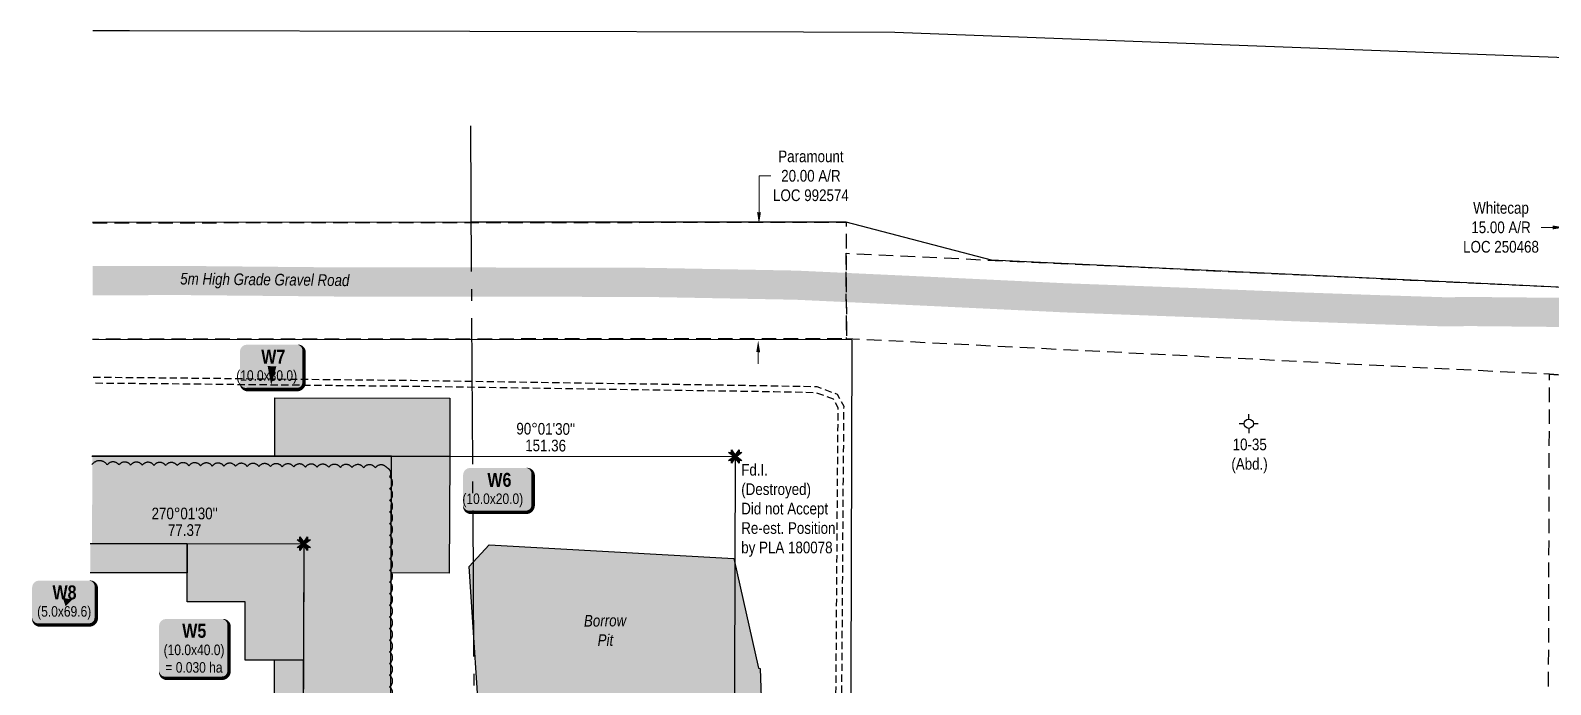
# Model space of a CAD drawing. Extents: x 521099 to 549685, y 6023217 to 6034691.
# Drawn here: x 534737 to 536041, y 6031929 to 6032490 of the extents above; entities that cross this region are included whole.
import ezdxf
from ezdxf.enums import TextEntityAlignment as Align

# ---------------------------------------------------------------- set-up
doc = ezdxf.new("R2010")
doc.units = 0
doc.header["$LTSCALE"] = 5
doc.header["$PDSIZE"] = 0.5
for name, pattern in [('0', [1, 1, 0]), ('foc-ACCESSROAD', [3.75, 2.5, -1.25]), ('foc-QUARTERLINE', [33, 25, -3, 2, -3]), ('foc-TOPO', [1, 0.2, -0.8]), ('UG_PIPE', [1.875, 1.25, -0.625])]:
    doc.linetypes.add(name, pattern=pattern)
doc.layers.get('Defpoints').update_dxf_attribs({"color": 9})
for name, color, linetype in [('AS-PIPE-UG', 44, 'UG_PIPE'), ('AS-ROADS', 254, 'Continuous'), ('C-RW', 13, 'Continuous'), ('C-WS', 13, 'foc-ACCESSROAD'), ('F-AR', 190, 'foc-ACCESSROAD'), ('F-RW', 190, 'Continuous'), ('F-WS-S', 190, 'Continuous'), ('L-BD', 7, 'Continuous'), ('L-MON', 1, 'Continuous'), ('L-MON-T', 1, 'Continuous'), ('L-QSEC', 8, 'foc-QUARTERLINE'), ('P-PROPOSED', 10, 'Continuous'), ('P-PROPOSED-H', 21, 'Continuous'), ('P-TEMP-BLOCKS', 250, 'Continuous'), ('P-TEMP-H', 41, 'Continuous'), ('P-TEMP_WORKSPACE', 46, 'Continuous'), ('P-WORKAREA', 113, 'Continuous'), ('P-WORKAREA-H', 111, 'Continuous'), ('T-BUSH', 110, '0'), ('T-GENERAL', 48, 'foc-TOPO'), ('T-WATER', 160, 'Continuous'), ('T-WATER-H', 133, 'Continuous'), ('T-WATER-T', 170, 'Continuous')]:
    doc.layers.add(name, color=color, linetype=linetype)
for name, color, linetype, lineweight in [('C-RW-T', 13, 'Continuous', 9), ('F-AR-T', 190, 'Continuous', 9), ('F-WS-T', 190, 'Continuous', 9)]:
    doc.layers.add(name, color=color, linetype=linetype, lineweight=lineweight)
doc.styles.add('80', font='ARIALN.TTF', dxfattribs={"height": 10})
doc.styles.add('80CG', font='ARIALN.TTF', dxfattribs={"height": 10})
doc.styles.add('80L', font='ARIALN.TTF', dxfattribs={"height": 10})
doc.styles.add('BOLD', font='ARIALNB.TTF')
doc.dimstyles.new('Compass 5 000', dxfattribs={"dimscale": 5, "dimtxt": 9, "dimasz": 2, "dimexe": 0.2, "dimexo": 0.0625, "dimgap": 0.5, "dimtad": 0, "dimtih": 1, "dimtoh": 1, "dimzin": 0, "dimdsep": 46, "dimtxsty": '80CG', "dimcen": 0.1, "dimse1": 1, "dimse2": 1, "dimclrd": 256, "dimclrt": 256, "dimaunit": 1, "dimadec": 4, "dimazin": 0, "dimtfac": 0.06, "dimtofl": 0, "dimtmove": 0, "dimatfit": 1, "dimfxl": 0.2, "dimtolj": 1, "dimtzin": 0, "dimlwd": -1, "dimarcsym": 0})

# ---------------------------------------------------------------- blocks, each defined once
blk = doc.blocks.new('*U929')
h = blk.add_hatch(color=111)
edge = h.paths.add_edge_path()
edge.add_line((-21.49999999999998, -20), (21.49999999999998, -20))
edge.add_arc((21.49999999999998, -14), 6, 270, 360)
edge.add_line((27.49999999999998, -14), (27.49999999999998, 12.5))
edge.add_arc((21.49999999999998, 12.5), 6, 0, 90)
edge.add_line((21.49999999999998, 18.5), (-21.49999999999998, 18.5))
edge.add_arc((-21.49999999999998, 12.5), 6, 90, 180)
edge.add_line((-27.49999999999998, 12.5), (-27.49999999999998, -14))
edge.add_arc((-21.49999999999998, -14), 6, 180, 270)
at = {"color": 250, "flags": 128}
blk.add_lwpolyline([(-21.49999999999998, -20, 3, 3, 0), (21.49999999999998, -20, 3, 3, 0.414213562373095), (27.49999999999998, -14, 3, 3, 0), (27.49999999999998, 12.5, 3, 0, 0.414213562373095), (21.49999999999998, 18.5, 0, 0, 0), (-21.49999999999998, 18.5, 0, 0, 0.414213562373095), (-27.49999999999998, 12.5, 0, 0, 0), (-27.49999999999998, -14, 0, 3, 0.414213562373095)], format="xyseb", close=True, dxfattribs=at)
at = {"flags": 128}
blk.add_lwpolyline([(-0.6955539447435797, -16.10520948630848, 0, 7.5, 0), (-3.398394867633905e-15, 2.465190328815662e-32, 0, 0, 0)], format="xyseb", dxfattribs=at)
at = {"color": 250}
for tag, p, height, style in [('TEMP_AREA_W1_001', (-9.212824010914055, 2.244292974654144), 12, 'BOLD'), ('ENTER_TEXT_001', (-30.65893587994544, -12.47010782646594), 9, '80')]:
    blk.add_attdef(tag, p, '', height=height, dxfattribs=dict(at, style=style))
blk = doc.blocks.new('*U928')
h = blk.add_hatch(color=191)
edge = h.paths.add_edge_path()
edge.add_line((-23.99999999999999, -32.32593220751733), (23.99999999999998, -32.32593220751733))
edge.add_arc((23.99999999999998, -26.32593220751733), 6, 270, 360)
edge.add_line((29.99999999999998, -26.32593220751733), (29.99999999999998, 12.5))
edge.add_arc((23.99999999999998, 12.5), 6, 0, 90)
edge.add_line((23.99999999999998, 18.5), (-23.99999999999998, 18.5))
edge.add_arc((-23.99999999999998, 12.5), 6, 90, 180)
edge.add_line((-29.99999999999998, 12.5), (-29.99999999999999, -26.32593220751733))
edge.add_arc((-23.99999999999999, -26.32593220751733), 6, 180, 270)
at = {"color": 250, "flags": 128}
blk.add_lwpolyline([(-23.99999999999999, -32.32593220751733, 3, 3, 0), (23.99999999999998, -32.32593220751733, 3, 3, 0.414213562373095), (29.99999999999998, -26.32593220751733, 3, 3, 0), (29.99999999999998, 12.5, 3, 0, 0.414213562373095), (23.99999999999998, 18.5, 0, 0, 0), (-23.99999999999998, 18.5, 0, 0, 0.414213562373095), (-29.99999999999998, 12.5, 0, 0, 0), (-29.99999999999999, -26.32593220751733, 0, 3, 0.414213562373095)], format="xyseb", close=True, dxfattribs=at)
at = {"flags": 128}
blk.add_lwpolyline([(6.430435001265106, -18.79629808392581, 0, 7.499999999999998, 0), (-3.398394867633905e-15, 0, 0, 0, 0)], format="xyseb", dxfattribs=at)
at = {"color": 250}
for tag, p, height, style in [('TEMP_AREA_W1_001', (-9.212824010914055, 2.244292974654144), 12, 'BOLD'), ('ENTER_TEXT_001', (-30.65893587994544, -12.47010782646594), 9, '80')]:
    blk.add_attdef(tag, p, '', height=height, dxfattribs=dict(at, style=style))
blk = doc.blocks.new('*U930')
h = blk.add_hatch(color=191)
edge = h.paths.add_edge_path()
edge.add_line((-23.99999999999999, -19.60423999000341), (23.99999999999998, -19.60423999000341))
edge.add_arc((23.99999999999998, -13.60423999000341), 5.999999999999998, 270, 360)
edge.add_line((29.99999999999998, -13.60423999000341), (29.99999999999998, 12.5))
edge.add_arc((23.99999999999998, 12.5), 6, 0, 90)
edge.add_line((23.99999999999998, 18.5), (-23.99999999999998, 18.5))
edge.add_arc((-23.99999999999998, 12.5), 6, 90, 180)
edge.add_line((-29.99999999999998, 12.5), (-29.99999999999999, -13.60423999000341))
edge.add_arc((-23.99999999999999, -13.60423999000341), 6.000000000000004, 180, 270)
at = {"color": 250, "flags": 128}
blk.add_lwpolyline([(-23.99999999999999, -19.60423999000341, 3, 3, 0), (23.99999999999998, -19.60423999000341, 3, 3, 0.414213562373095), (29.99999999999998, -13.60423999000341, 3, 3, 0), (29.99999999999998, 12.5, 3, 0, 0.414213562373095), (23.99999999999998, 18.5, 0, 0, 0), (-23.99999999999998, 18.5, 0, 0, 0.414213562373095), (-29.99999999999998, 12.5, 0, 0, 0), (-29.99999999999999, -13.60423999000341, 0, 3, 0.414213562373095)], format="xyseb", close=True, dxfattribs=at)
at = {"flags": 128}
blk.add_lwpolyline([(-23.87708353819946, -13.87796240133135, 0, 7.499999999999996, 0), (-3.398394867633904e-15, 1.183291357831518e-30, 0, 0, 0)], format="xyseb", dxfattribs=at)
at = {"color": 250}
for tag, p, height, style in [('TEMP_AREA_W1_001', (-9.212824010914055, 2.244292974654144), 12, 'BOLD'), ('ENTER_TEXT_001', (-30.65893587994544, -12.47010782646594), 9, '80')]:
    blk.add_attdef(tag, p, '', height=height, dxfattribs=dict(at, style=style))
blk = doc.blocks.new('*D919')
at = {"layer": 'Defpoints', "color": 0, "transparency": 16777216}
for p in [(535281.0831855101, 6032324.623738187), (535362.1001018289, 6032324.113978993), (535280.453761948, 6032224.588355548)]:
    blk.add_point(p, dxfattribs=at)
at = {"layer": 'F-AR-T', "transparency": 16777216}
for p, q in [((535362.1630206769, 6032334.113781052), (535362.3589080209, 6032365.246497695)), ((535362.3589080209, 6032365.246497695), (535372.3589080209, 6032365.246497695)), ((535361.4077594191, 6032214.078794294), (535361.344840571, 6032204.078992235))]:
    blk.add_line(p, q, dxfattribs=at)
for points in [[(535360.4963870004, 6032334.124267526), (535363.8296543534, 6032334.103294577), (535362.1001018289, 6032324.113978993)], [(535359.7411257426, 6032214.089280768), (535363.0743930956, 6032214.068307819), (535361.470678267, 6032224.078596354)]]:
    blk.add_solid(points, dxfattribs=at)
at = {"layer": 'F-AR-T', "transparency": 16777216, "insert": (535406.6494946515, 6032365.246497694), "char_height": 10, "attachment_point": 5, "style": '80CG'}
blk.add_mtext('\\A1;Paramount\\P20.00 A/R\\PLOC 992574', dxfattribs=at)
blk = doc.blocks.new('GABD')
for p, q in [((-0.8077887898243716, 0), (-1.615577579648743, 0)), ((0, 0.8077887898252811), (0, 1.615577579648743)), ((1.615577579648743, 0), (0.8077887898243716, 0)), ((0, -0.8077887898252811), (0, -1.615577579648743))]:
    blk.add_line(p, q)
blk.add_circle((0, 0), 0.8)
blk = doc.blocks.new('TEMP')
h = blk.add_hatch(color=255)
h.dxf.hatch_style = 1
h.paths.add_polyline_path([(-1.152061661774314, -0.6656854195645793), (-0.6656854224511335, -0.6656854195645793), (-0.6656854224511335, -1.152061655686338), (-5.273248504522599e-10, -0.2514284436956583), (0.6656854183820542, -1.152061663420681), (0.6656854183820542, -0.6656854208922597), (1.152061656810019, -0.6656854053035203), (0.2514284429676993, 5.273251835191672e-10), (1.152061671303363, 0.6656854258011662), (0.6656854287749412, 0.6656854258011663), (0.6656854131859291, 1.15206166422904), (-5.274159997625816e-10, 0.2514284397220763), (-0.6656854269836914, 1.152061669657268), (-0.6656854269836914, 0.6656854303339061), (-1.152061663105632, 0.6656854303339061), (-0.2514284404497631, 5.273246284076549e-10)])
h = blk.add_hatch(color=1)
h.dxf.hatch_style = 1
h.paths.add_polyline_path([(0, 0.0831890306941205), (-0.5656854269836911, 0.8485281428085727), (-0.5656854269836912, 0.5656854303339061), (-0.8485281394583578, 0.5656854303339061), (-0.0831890328488953, -1e-16), (-0.8485281349258001, -0.5656854195645793), (-0.5656854224511337, -0.5656854195645793), (-0.5656854224511337, -0.848528132039064), (0, -0.08318903609469999), (0.5656854183820542, -0.8485281365719856), (0.5656854183820542, -0.5656854240973191), (0.8485281399220184, -0.5656854150320213), (0.0831890339399251, -1e-16), (0.8485281444547581, 0.5656854258011663), (0.5656854319800914, 0.5656854258011663), (0.5656854229146121, 0.8485281473411308)])
at = {"color": 1}
for p, q in [((-0.0831890328488953, 0), (0.0831890339399252, 0)), ((0, 0.0831890306941205), (0, -0.08318903609469999))]:
    blk.add_line(p, q, dxfattribs=at)
at = {"color": 255, "flags": 128}
blk.add_lwpolyline([(-0.251428440449763, 5.27325e-10), (-1.152061663105632, 0.6656854303339061), (-0.6656854269836914, 0.6656854303339061), (-0.6656854269836914, 1.152061669657268), (-5.274159999999999e-10, 0.2514284397220763), (0.6656854131859291, 1.15206166422904), (0.6656854287749412, 0.6656854258011663), (1.152061671303363, 0.6656854258011663), (0.2514284429676991, 5.27325e-10), (1.152061656810019, -0.6656854053035204), (0.6656854183820542, -0.6656854208922596), (0.6656854183820542, -1.152061663420681), (-5.27325e-10, -0.2514284436956586), (-0.6656854224511335, -1.152061655686338), (-0.6656854224511335, -0.6656854195645793), (-1.152061661774314, -0.6656854195645793)], close=True, dxfattribs=at)
at = {"color": 1, "flags": 128}
blk.add_lwpolyline([(-0.0831890328488953, 0), (-0.8485281394583578, 0.5656854303339061), (-0.5656854269836913, 0.5656854303339061), (-0.5656854269836913, 0.8485281428085727), (0, 0.0831890306941205), (0.5656854229146121, 0.8485281473411305), (0.5656854319800914, 0.5656854258011663), (0.8485281444547581, 0.5656854258011663), (0.0831890339399252, 0), (0.8485281399220184, -0.5656854150320214), (0.5656854183820542, -0.5656854240973189), (0.5656854183820542, -0.8485281365719856), (0, -0.08318903609469999), (-0.5656854224511335, -0.848528132039064), (-0.5656854224511335, -0.5656854195645792), (-0.8485281349258001, -0.5656854195645792)], close=True, dxfattribs=at)
blk = doc.blocks.new('*U936')
h = blk.add_hatch(color=191)
edge = h.paths.add_edge_path()
edge.add_line((-21.49999999999998, -19.60423999000341), (21.49999999999998, -19.60423999000341))
edge.add_arc((21.49999999999998, -13.60423999000341), 6, 270, 360)
edge.add_line((27.49999999999998, -13.60423999000341), (27.49999999999998, 12.5))
edge.add_arc((21.49999999999998, 12.5), 6, 0, 90)
edge.add_line((21.49999999999998, 18.5), (-21.49999999999998, 18.5))
edge.add_arc((-21.49999999999998, 12.5), 6, 90, 180)
edge.add_line((-27.49999999999998, 12.5), (-27.49999999999998, -13.60423999000341))
edge.add_arc((-21.49999999999998, -13.60423999000341), 6, 180, 270)
at = {"color": 250, "flags": 128}
blk.add_lwpolyline([(-21.49999999999998, -19.60423999000341, 3, 3, 0), (21.49999999999998, -19.60423999000341, 3, 3, 0.414213562373095), (27.49999999999998, -13.60423999000341, 3, 3, 0), (27.49999999999998, 12.5, 3, 0, 0.414213562373095), (21.49999999999998, 18.5, 0, 0, 0), (-21.49999999999998, 18.5, 0, 0, 0.414213562373095), (-27.49999999999998, 12.5, 0, 0, 0), (-27.49999999999998, -13.60423999000341, 0, 3, 0.414213562373095)], format="xyseb", close=True, dxfattribs=at)
at = {"flags": 128}
blk.add_lwpolyline([(6.913582950255062, 2.255570257199672, 0, 7.500000000000001, 0), (-3.398394867633905e-15, -3.944304526105059e-31, 0, 0, 0)], format="xyseb", dxfattribs=at)
at = {"color": 250}
for tag, p, height, style in [('TEMP_AREA_W1_001', (-9.212824010914055, 2.244292974654144), 12, 'BOLD'), ('ENTER_TEXT_001', (-30.65893587994544, -12.47010782646594), 9, '80')]:
    blk.add_attdef(tag, p, '', height=height, dxfattribs=dict(at, style=style))
blk = doc.blocks.new('*D978')
at = {"layer": 'C-RW-T', "transparency": 16777216}
for p, q in [((536042.7950168782, 6032321.01700866), (536032.7950683334, 6032321.04908846)), ((536137.7550070127, 6032320.71237735), (536147.754955557, 6032320.68029755))]:
    blk.add_line(p, q, dxfattribs=at)
for points in [[(536042.8003635114, 6032322.683666752), (536042.7896702449, 6032319.350350569), (536052.7949654224, 6032320.984928861)], [(536137.7603536459, 6032322.379035441), (536137.7496603795, 6032319.045719258), (536127.7550584686, 6032320.744457149)]]:
    blk.add_solid(points, dxfattribs=at)
at = {"layer": 'Defpoints', "color": 0, "transparency": 16777216}
for p in [(536052.7900245492, 6032319.444754714), (536052.7949654224, 6032320.984928861), (536127.7501175953, 6032319.204283003)]:
    blk.add_point(p, dxfattribs=at)
at = {"layer": 'C-RW-T', "transparency": 16777216, "insert": (535998.4806072146, 6032321.049088459), "char_height": 10, "attachment_point": 5, "style": '80CG'}
blk.add_mtext('\\A1;Whitecap\\P15.00 A/R\\PLOC 250468', dxfattribs=at)

msp = doc.modelspace()

# ---------------------------------------------------------------- hatches: boundary and pattern name
at = {"layer": 'P-PROPOSED-H'}
h = msp.add_hatch(color=256, dxfattribs=at)
h.dxf.hatch_style = 1
h.paths.add_polyline_path([(534790.3375367024, 6032124.88394467), (534790.1839499302, 6032049.92286789), (534971.6938378927, 6032049.842282591), (534970.1760114764, 6031550.102025704), (535514.8951816626, 6031549.860850578), (535515.2401373495, 6031663.436580848), (536038.3997100573, 6031661.847624571), (536038.6394800157, 6031736.809267661), (535440.5070474722, 6031738.62501698), (535440.1615018592, 6031624.855055136), (535045.3650390636, 6031625.029851761), (535046.8828650094, 6032124.76995372)])
at = {"layer": 'P-TEMP-H'}
h = msp.add_hatch(color=256, dxfattribs=at)
h.dxf.hatch_style = 1
h.paths.add_polyline_path([(535046.5793008375, 6032024.822269721), (535046.8828650094, 6032124.76995372), (535096.8573457175, 6032124.828463832), (535096.5531428397, 6032024.670487627)])
h = msp.add_hatch(color=256, dxfattribs=at)
h.dxf.hatch_style = 1
h.paths.add_polyline_path([(534788.6609686891, 6032050.027889848), (534788.6095862567, 6032024.949672386), (534871.7346916244, 6032024.782064027), (534871.745702507, 6032049.886120782)])
h = msp.add_hatch(color=256, dxfattribs=at)
h.dxf.hatch_style = 1
h.paths.add_polyline_path([(534971.3902737224, 6031949.894598603), (534921.41643172, 6031950.046380677), (534921.567818869, 6031999.890191039), (534871.7237833977, 6031999.912053127), (534871.745702507, 6032049.8861208), (534971.6938378927, 6032049.842282591)])
h = msp.add_hatch(color=256, dxfattribs=at)
h.dxf.hatch_style = 1
h.paths.add_polyline_path([(534971.3902737224, 6031949.894598603), (534946.4033527209, 6031949.970489629), (534945.4926546465, 6031650.125600746), (534970.4795756474, 6031650.049709723)])
at = {"layer": 'P-WORKAREA-H'}
h = msp.add_hatch(color=256, dxfattribs=at)
h.dxf.hatch_style = 1
h.paths.add_polyline_path([(535096.8573750715, 6032124.747827313), (534946.9347298051, 6032124.814205744), (534946.956855907, 6032174.78827349), (535096.8795011726, 6032174.72189485)])
at = {"layer": 'T-WATER-H', "linetype": 'Continuous'}
h = msp.add_hatch(color=256, dxfattribs=at)
h.dxf.hatch_style = 1
h.paths.add_polyline_path([(535130.7533689899, 6032048.744309975), (535340.5083689898, 6032037.209310072), (535361.83336899, 6031943.26930985), (535363.06336899, 6031942.799310076), (535368.3606189898, 6031793.507559912), (535346.7583689898, 6031703.739310077), (535134.7033689901, 6031709.114309816), (535113.6533689894, 6032030.374309848)])

# ---------------------------------------------------------------- linework, layer by layer
at = {"layer": 'AS-PIPE-UG', "flags": 128}
for points in [[(536178.1167687471, 6031689.5915955), (536175.1066674821, 6031707.470156822), (536169.3149146686, 6031781.84152817), (536168.753697247, 6031782.482630596), (536149.3148914005, 6031786.332567931), (536087.1977549624, 6031786.416885251), (536039.3073369161, 6031786.171985363), (535814.6970689688, 6031784.716595075), (535601.5418861363, 6031788.768119174), (535446.1154461533, 6031792.750181133), (535427.2346834852, 6031803.318463968), (535427.0506967228, 6031822.031698213), (535428.356149668, 6031943.043685202), (535429.4811135959, 6032104.393511332), (535430.02016576, 6032166.232595467), (535426.0309783493, 6032173.795657822), (535411.0043355866, 6032179.285095553), (535375.2245520436, 6032180.02267176), (535063.9351883497, 6032184.672289065), (534839.3310712148, 6032186.997124665), (534790.2422144035, 6032187.418256311)], [(536184.283569294, 6031690.206276619), (536180.1083689899, 6031707.609309817), (536174.1683689895, 6031783.884309815), (536171.39336899, 6031787.054309848), (536149.8083689896, 6031791.329309942), (536087.18836899, 6031791.414309816), (536039.2783689894, 6031791.169309819), (535814.72836899, 6031789.714310075), (535601.6533689903, 6031793.764310049), (535447.4783689895, 6031797.714309821), (535432.2033689901, 6031806.264309818), (535432.0483689898, 6031822.029309819), (535433.35336899, 6031942.999310048), (535434.4783689895, 6032104.354309818), (535435.0283689898, 6032167.449309847), (535429.5533689897, 6032177.829310047), (535411.9383689895, 6032184.264310045), (535375.31336899, 6032185.019309851), (535063.9983689896, 6032189.669310046), (534839.3783689899, 6032191.994310076), (534790.285085414, 6032192.415479669)]]:
    msp.add_lwpolyline(points, dxfattribs=at)
at = {"layer": 'AS-ROADS', "const_width": 24.98703625, "flags": 128}
msp.add_lwpolyline([(536986.194972463, 6032239.13286026), (535970.6833689901, 6032248.939310046), (535951.68836899, 6032248.619310046), (535895.0233689899, 6032250.439309849), (535824.5233689895, 6032252.929310044), (535733.6583689897, 6032256.619309845), (535624.6583689897, 6032260.669309819), (535510.62336899, 6032266.114310077), (535393.8183689899, 6032271.529310042), (535268.3283689901, 6032273.889309849), (535133.9633690132, 6032274.189309819), (534999.41836899, 6032274.289310074), (534869.1733689898, 6032275.504309816), (534790.5743780782, 6032275.361045817)], dxfattribs=at)
at = {"layer": 'C-RW', "flags": 128}
msp.add_lwpolyline([(534790.0495519325, 6032124.883667009), (535341.7308562113, 6032124.63940932), (535340.5593634689, 6031738.928581106), (536130.185415299, 6031736.530304613), (536130.1394110512, 6031636.532196125), (536230.0875454744, 6031636.486214867), (536230.1794126298, 6031836.175205806), (535440.81061164, 6031838.572700942), (535441.9828929942, 6032224.543177495), (534790.3981446865, 6032224.831667488)], dxfattribs=at)
at = {"layer": 'C-WS', "flags": 128}
msp.add_lwpolyline([(536966.6326616316, 6031394.817344386), (536037.5397374429, 6031394.141075931), (536038.2929527288, 6031628.442665482), (536038.6116597651, 6031728.168713736), (536038.8399331834, 6031799.067025389), (536038.9331387602, 6031828.116933662), (536040.1105831441, 6032195.134794028), (536069.5669337384, 6032193.739284968), (536985.1580992625, 6032194.381085316)], dxfattribs=at)
at = {"layer": 'F-AR', "flags": 128}
for points in [[(534790.7476173457, 6032325.031953427), (535436.971003177, 6032325.539344868), (535436.971003177, 6032325.539344868), (535437.04947888, 6032225.591230674), (535389.7002475773, 6032225.554053954), (534790.3990230266, 6032225.083503957)], [(536985.1580992625, 6032194.381085316), (536069.5669337384, 6032193.739284968), (536040.1105831441, 6032195.134794028), (535437.04947888, 6032225.591230674), (535436.9919525868, 6032298.857800951), (536071.2240666541, 6032268.763819376), (536986.8955657013, 6032269.37068573)]]:
    msp.add_lwpolyline(points, dxfattribs=at)
at = {"layer": 'F-RW'}
for points in [[(534790.9130891097, 6032489.965257536), (534822.1692961442, 6032489.904597403), (535114.2042724249, 6032489.334482001), (535400.242502989, 6032488.779565517), (535478.7586558165, 6032488.467237172), (536985.1580992625, 6032431.540862172)], [(536985.1580992625, 6032269.337946247), (536071.2240666539, 6032268.763819476), (535561.4660622737, 6032292.949237734), (535436.9710031766, 6032325.539344968), (535115.1635200559, 6032325.667706373), (534790.5932823445, 6032325.179095671)]]:
    msp.add_lwpolyline(points, dxfattribs=at)
at = {"layer": 'L-QSEC', "flags": 128}
msp.add_lwpolyline([(535114.6814021621, 6032408.18465799), (535118.2771560441, 6031794.264643441)], dxfattribs=at)
at = {"layer": 'P-PROPOSED', "flags": 128}
msp.add_lwpolyline([(534790.1839499302, 6032049.92286789), (534971.6938378927, 6032049.842282591), (534970.1760114764, 6031550.102025704), (535514.8951816626, 6031549.860850578), (535515.2401373495, 6031663.436580848), (536038.3997100573, 6031661.847624571), (536038.6394800157, 6031736.809267661), (535440.5070474722, 6031738.62501698), (535440.1615018592, 6031624.855055136), (535045.3650390636, 6031625.029851761), (535046.8828650094, 6032124.76995372), (534790.3375367023, 6032124.88394467)], dxfattribs=at)
at = {"layer": 'P-TEMP_WORKSPACE', "flags": 128}
for points in [[(535046.5793008375, 6032024.822269721), (535046.8828650094, 6032124.76995372), (535096.8573457175, 6032124.828463832), (535096.5531428397, 6032024.670487627)], [(534971.3902737224, 6031949.894598603), (534921.41643172, 6031950.046380677), (534921.567818869, 6031999.890191039), (534871.7237833977, 6031999.912053127), (534871.745702507, 6032049.8861208), (534971.6938378927, 6032049.842282591)], [(534971.3902737224, 6031949.894598603), (534946.4033527209, 6031949.970489629), (534945.4926546465, 6031650.125600746), (534970.4795756474, 6031650.049709723)]]:
    msp.add_lwpolyline(points, close=True, dxfattribs=at)
msp.add_lwpolyline([(534788.6609686892, 6032050.027889848), (534871.745702507, 6032049.886120782), (534871.7346916244, 6032024.782064027), (534788.6095862568, 6032024.949672387)], dxfattribs=at)
at = {"layer": 'P-WORKAREA', "flags": 128}
msp.add_lwpolyline([(535096.8573750715, 6032124.747827313), (534946.9347298051, 6032124.814205744), (534946.956855907, 6032174.78827349), (535096.8795011726, 6032174.72189485)], close=True, dxfattribs=at)
at = {"layer": 'T-BUSH', "flags": 128}
msp.add_lwpolyline([(536966.6099204362, 6031391.818986306, 0.52056705), (536956.6153934015, 6031391.89479026, 0.52056705), (536946.6208663669, 6031391.970594245, 0.52056705), (536936.6263393323, 6031392.04639826, 0.52056705), (536926.6318122976, 6031392.122202214, 0.52056705), (536916.6372852632, 6031392.198006199, 0.52056705), (536906.6427582286, 6031392.273810213, 0.52056705), (536896.648231194, 6031392.349614168, 0.52056705), (536886.6537041593, 6031392.425418152, 0.52056705), (536876.6591771247, 6031392.501222136, 0.52056705), (536866.6646500902, 6031392.577026151, 0.52056705), (536856.6701230555, 6031392.652830106, 0.52056705), (536846.6755960209, 6031392.72863409, 0.52056705), (536836.6810689863, 6031392.804438105, 0.52056705), (536826.6865419546, 6031392.88024206, 0.52056705), (536816.6920149171, 6031392.956046044, 0.52056705), (536806.6974878826, 6031393.031850059, 0.52056705), (536796.702960848, 6031393.107654043, 0.52056705), (536786.7084338133, 6031393.183457998, 0.52056705), (536776.7139067787, 6031393.259261982, 0.52056705), (536766.7193797441, 6031393.335065996, 0.52056705), (536756.7248527094, 6031393.410869951, 0.52056705), (536746.7303256749, 6031393.486673935, 0.52056705), (536736.7357986404, 6031393.56247795, 0.52056705), (536726.7412716058, 6031393.638281935, 0.52056705), (536716.7467445711, 6031393.714085889, 0.52056705), (536706.7522175366, 6031393.789889873, 0.52056705), (536696.757690502, 6031393.865693889, 0.52056705), (536686.7631634673, 6031393.941497843, 0.52056705), (536676.7686364327, 6031394.017301827, 0.52056705), (536666.7741093981, 6031394.093105842, 0.52056705), (536656.7795823634, 6031394.168909797, 0.52056705), (536646.785055329, 6031394.24471378, 0.52056705), (536636.7905282944, 6031394.320517765, 0.52056705), (536626.7960012598, 6031394.39632178, 0.52056705), (536616.8014742251, 6031394.472125734, 0.52056705), (536606.8069471905, 6031394.547929719, 0.52056705), (536596.812420156, 6031394.623733734, 0.52056705), (536586.8178931213, 6031394.699537688, 0.52056705), (536576.8233660867, 6031394.775341673, 0.52056705), (536566.8288390521, 6031394.851145659, 0.52056705), (536556.8343120175, 6031394.926949671, 0.52056705), (536546.839784983, 6031395.002753627, 0.52056705), (536536.8452579484, 6031395.078557611, 0.52056705), (536526.8507309138, 6031395.154361625, 0.52056705), (536516.8562038791, 6031395.23016558, 0.52056705), (536506.8616768445, 6031395.305969564, 0.52056705), (536496.86714981, 6031395.381773579, 0.52056705), (536486.8726227753, 6031395.457577564, 0.52056705), (536476.8780957408, 6031395.533381518, 0.52056705), (536466.8835687062, 6031395.609185502, 0.52056705), (536456.8890416715, 6031395.684989517, 0.52056705), (536446.894514637, 6031395.760793472, 0.52056705), (536436.8999876024, 6031395.836597456, 0.52056705), (536426.9054605678, 6031395.91240147, 0.52056705), (536416.9109335331, 6031395.988205425, 0.52056705), (536406.9164064985, 6031396.064009409, 0.52056705), (536396.921879464, 6031396.139813393, 0.52056705), (536386.9273524294, 6031396.215617409, 0.52056705), (536376.9328253948, 6031396.291421363, 0.52056705), (536366.9382983602, 6031396.367225347, 0.52056705), (536356.9437713256, 6031396.443029363, 0.52056705), (536346.9492442909, 6031396.518833317, 0.52056705), (536336.9547172564, 6031396.594637301, 0.52056705), (536326.9601902218, 6031396.670441286, 0.52056705), (536316.9656631871, 6031396.7462453, 0.52056705), (536306.9711361525, 6031396.822049255, 0.52056705), (536296.976609118, 6031396.897853239, 0.52056705), (536286.9820820834, 6031396.973657254, 0.52056705), (536276.9875550488, 6031397.049461208, 0.52056705), (536266.994077878, 6031396.960856449, 0.52056705), (536257.0013339872, 6031396.757419912, 0.52056705), (536247.0085900966, 6031396.553983375, 0.52056705), (536237.0158462059, 6031396.35054684, 0.52056705), (536227.0231023151, 6031396.147110303, 0.52056705), (536217.0303584245, 6031395.943673735, 0.52056705), (536207.0376145337, 6031395.740237199, 0.52056705), (536197.0448706431, 6031395.536800663, 0.52056705), (536187.0521267523, 6031395.333364126, 0.52056705), (536177.0593828617, 6031395.12992759, 0.52056705), (536167.066638971, 6031394.926491053, 0.52056705), (536157.0738950802, 6031394.723054517, 0.52056705), (536147.0811511896, 6031394.51961798, 0.52056705), (536137.0884072989, 6031394.316181444, 0.52056705), (536127.0956634083, 6031394.112744907, 0.52056705), (536117.1029195176, 6031393.909308371, 0.52056705), (536107.1101756267, 6031393.705871834, 0.52056705), (536097.1174317361, 6031393.502435298, 0.52056705), (536087.1246878454, 6031393.298998762, 0.52056705), (536077.1319439547, 6031393.095562225, 0.52056705), (536067.139200064, 6031392.892125718, 0.52056705), (536057.1464561734, 6031392.688689182, 0.52056705), (536047.1537122827, 6031392.485252646, 0.52056705), (536037.1609683919, 6031392.281816109, 0.52056705), (536031.877799389, 6031396.876387632, 0.52056705), (536031.8953251175, 6031406.871186797, 0.52056705), (536031.9128508462, 6031416.865985901, 0.52056705), (536031.9303765747, 6031426.860785035, 0.52056705), (536031.9479023034, 6031436.8555842, 0.52056705), (536031.9654280321, 6031446.850383304, 0.52056705), (536031.9829537607, 6031456.845182438, 0.52056705), (536032.0004794893, 6031466.839981603, 0.52056705), (536032.0180052179, 6031476.834780708, 0.52056705), (536032.0355309466, 6031486.829579842, 0.52056705), (536032.0530566751, 6031496.824379006, 0.52056705), (536032.0705824038, 6031506.819178111, 0.52056705), (536032.0881081324, 6031516.813977245, 0.52056705), (536032.1056338612, 6031526.80877641, 0.52056705), (536032.1231595897, 6031536.803575515, 0.52056705), (536032.1406853184, 6031546.798374649, 0.52056705), (536032.158211047, 6031556.793173813, 0.52056705), (536032.1757367756, 6031566.787972918, 0.52056705), (536032.1932625042, 6031576.782772052, 0.52056705), (536032.2107882327, 6031586.777571217, 0.52056705), (536032.2283139615, 6031596.772370322, 0.52056705), (536032.2458396901, 6031606.767169455, 0.52056705), (536032.2633654188, 6031616.76196862, 0.52056705), (536032.2808911473, 6031626.756767725, 0.52056705), (536032.298416876, 6031636.751566859, 0.52056705), (536032.3159426046, 6031646.746366024, 0.52056705), (536032.3334683332, 6031656.741165129, 0.52056705), (536032.3509940618, 6031666.735964262, 0.52056705), (536030.170869606, 6031674.541413667, 0.52056705), (536020.1760757122, 6031674.561709219, 0.52056705), (536010.1812818184, 6031674.582004801, 0.52056705), (536000.1864879247, 6031674.602300385, 0.52056705), (535990.1916940309, 6031674.622595998, 0.52056705), (535980.1969001371, 6031674.64289155, 0.52056705), (535970.2021062433, 6031674.663187133, 0.52056705), (535960.2073123496, 6031674.683482716, 0.52056705), (535950.2125184558, 6031674.703778328, 0.52056705), (535940.217724562, 6031674.724073912, 0.52056705), (535930.2229306684, 6031674.744369464, 0.52056705), (535920.2281367746, 6031674.764665047, 0.52056705), (535910.2333428808, 6031674.78496063, 0.52056705), (535903.7501599427, 6031679.433038322, 0.52056705), (535901.0399992332, 6031689.053399295, 0.52056705), (535898.3298385238, 6031698.673760304, 0.52056705), (535895.6196778144, 6031708.2941213, 0.52056705), (535892.9095171049, 6031717.914482302, 0.52056705), (535884.0227940191, 6031720.656736637, 0.52056705), (535874.1673941643, 6031722.320290212, 0.52056705), (535864.3119943095, 6031723.983843825, 0.52056705), (535854.4565944547, 6031725.647397419, 0.52056705), (535844.6011946, 6031727.310951022, 0.52056705), (535834.7457947491, 6031728.974504656, 0.52056705), (535824.8903948906, 6031730.638058229, 0.52056705), (535815.0349950359, 6031732.301611833, 0.52056705), (535805.1205789477, 6031733.262478462, 0.52056705), (535795.1257650949, 6031733.266075219, 0.52056705), (535785.130951242, 6031733.269672007, 0.52056705), (535775.1361373892, 6031733.273268734, 0.52056705), (535765.1413235364, 6031733.276865492, 0.52056705), (535755.1465096836, 6031733.28046228, 0.52056705), (535745.1516958307, 6031733.284059007, 0.52056705), (535735.1568819779, 6031733.287655764, 0.52056705), (535725.1620681251, 6031733.291252553, 0.52056705), (535715.1672542723, 6031733.294849279, 0.52056705), (535705.1724404194, 6031733.298446037, 0.52056705), (535695.1776265665, 6031733.302042825, 0.52056705), (535685.1828127137, 6031733.305639552, 0.52056705), (535675.1879988608, 6031733.309236309, 0.52056705), (535665.193185008, 6031733.312833098, 0.52056705), (535655.1983711552, 6031733.316429825, 0.52056705), (535645.2035573024, 6031733.320026582, 0.52056705), (535635.2087434495, 6031733.32362337, 0.52056705), (535625.2139295967, 6031733.327220097, 0.52056705), (535615.2191157439, 6031733.330816855, 0.52056705), (535605.224301891, 6031733.334413642, 0.52056705), (535595.2294880382, 6031733.33801037, 0.52056705), (535585.2346741854, 6031733.341607127, 0.52056705), (535575.2398603326, 6031733.345203915, 0.52056705), (535565.2450464797, 6031733.348800642, 0.52056705), (535555.2502326269, 6031733.3523974, 0.52056705), (535545.2554187741, 6031733.355994187, 0.52056705), (535535.2606049213, 6031733.359590915, 0.52056705), (535525.2657910683, 6031733.363187673, 0.52056705), (535515.2709772155, 6031733.36678446, 0.52056705), (535505.2761633627, 6031733.370381188, 0.52056705), (535495.2813495098, 6031733.373977945, 0.52056705), (535485.286535657, 6031733.377574733, 0.52056705), (535475.2917218042, 6031733.38117146, 0.52056705), (535465.2969079514, 6031733.384768218, 0.52056705), (535456.8368450882, 6031728.697468759, 0.52056705), (535448.7770325183, 6031722.786822582, 0.52056705), (535442.2456161273, 6031716.092940067, 0.52056705), (535442.1547857629, 6031706.098538297, 0.52056705), (535442.0639553983, 6031696.104136557, 0.52056705), (535441.9731250339, 6031686.109734758, 0.52056705), (535441.8822946695, 6031676.115332988, 0.52056705), (535441.7914643049, 6031666.120931233, 0.52056705), (535441.7006339405, 6031656.126529478, 0.52056705), (535441.6098035759, 6031646.132127679, 0.52056705), (535441.5189732115, 6031636.137725909, 0.52056705), (535441.428142847, 6031626.143324169, 0.52056705), (535438.9168104507, 6031618.607382884, 0.52056705), (535428.922205265, 6031618.672067466, 0.52056705), (535418.9276000807, 6031618.736752109, 0.52056705), (535408.9329948964, 6031618.801436691, 0.52056705), (535398.9383897121, 6031618.866121303, 0.52056705), (535388.9437845277, 6031618.930805946, 0.52056705), (535378.9491793434, 6031618.995490528, 0.52056705), (535368.9545741591, 6031619.06017514, 0.52056705), (535358.9599689748, 6031619.124859783, 0.52056705), (535348.9653637905, 6031619.189544365, 0.52056705), (535338.9707586062, 6031619.254228977, 0.52056705), (535328.9761534219, 6031619.31891362, 0.52056705), (535318.9815482376, 6031619.383598202, 0.52056705), (535308.9869430532, 6031619.448282815, 0.52056705), (535298.9923378689, 6031619.512967457, 0.52056705), (535288.9977326846, 6031619.577652039, 0.52056705), (535279.0031275003, 6031619.642336681, 0.52056705), (535269.008522316, 6031619.707021271, 0.52056705), (535259.0139171317, 6031619.771705875, 0.52056705), (535249.0193119474, 6031619.836390518, 0.52056705), (535239.0247067631, 6031619.9010751, 0.52056705), (535229.0301015788, 6031619.965759712, 0.52056705), (535219.0354963944, 6031620.030444355, 0.52056705), (535209.0408912101, 6031620.095128937, 0.52056705), (535199.0462860258, 6031620.159813549, 0.52056705), (535189.0516808415, 6031620.224498192, 0.52056705), (535179.0570756572, 6031620.289182774, 0.52056705), (535169.0624704729, 6031620.353867386, 0.52056705), (535159.0678652886, 6031620.418552029, 0.52056705), (535149.0732601043, 6031620.483236611, 0.52056705), (535139.07865492, 6031620.547921224, 0.52056705), (535129.0840497356, 6031620.612605866, 0.52056705), (535119.0894445513, 6031620.677290448, 0.52056705), (535109.094839367, 6031620.74197509, 0.52056705), (535099.1002341827, 6031620.806659672, 0.52056705), (535089.1056289984, 6031620.871344285, 0.52056705), (535079.1110238141, 6031620.936028928, 0.52056705), (535069.1164186298, 6031621.00071351, 0.52056705), (535059.1218134455, 6031621.065398122, 0.52056705), (535049.127208261, 6031621.130082765, 0.52056705), (535045.2456544051, 6031627.266968455, 0.52056705), (535045.2479829949, 6031637.261782653, 0.52056705), (535045.2503115848, 6031647.256596882, 0.52056705), (535045.2526401748, 6031657.25141111, 0.52056705), (535045.2549687647, 6031667.246225339, 0.52056705), (535045.2572973545, 6031677.241039569, 0.52056705), (535045.2596259445, 6031687.235853797, 0.52056705), (535045.2619545344, 6031697.230668026, 0.52056705), (535045.2642831244, 6031707.225482254, 0.52056705), (535045.2666117143, 6031717.220296483, 0.52056705), (535045.2689403042, 6031727.215110742, 0.52056705), (535045.2712688941, 6031737.209924971, 0.52056705), (535045.2735974841, 6031747.2047392, 0.52056705), (535045.2759260739, 6031757.199553428, 0.52056705), (535045.2782546639, 6031767.194367627, 0.52056705), (535045.2805832538, 6031777.189181855, 0.52056705), (535045.2829118437, 6031787.183996084, 0.52056705), (535045.2852404336, 6031797.178810313, 0.52056705), (535045.2875690236, 6031807.173624542, 0.52056705), (535045.2898976135, 6031817.168438771, 0.52056705), (535045.2922262035, 6031827.163252999, 0.52056705), (535045.2945547934, 6031837.158067228, 0.52056705), (535045.2968833832, 6031847.152881487, 0.52056705), (535045.2992119732, 6031857.147695716, 0.52056705), (535045.3015405631, 6031867.142509945, 0.52056705), (535045.303869153, 6031877.137324173, 0.52056705), (535045.3061977429, 6031887.132138402, 0.52056705), (535045.3085263328, 6031897.126952601, 0.52056705), (535045.3108549229, 6031907.121766829, 0.52056705), (535045.3131835128, 6031917.116581058, 0.52056705), (535045.3155121026, 6031927.111395286, 0.52056705), (535045.3178406926, 6031937.106209516, 0.52056705), (535045.3201692825, 6031947.101023744, 0.52056705), (535045.3224978724, 6031957.095837973, 0.52056705), (535045.3248264623, 6031967.090652202, 0.52056705), (535045.3271550522, 6031977.08546646, 0.52056705), (535045.3294836421, 6031987.08028069, 0.52056705), (535045.3318122322, 6031997.075094918, 0.52056705), (535045.334140822, 6032007.069909147, 0.52056705), (535045.3364694118, 6032017.064723376, 0.52056705), (535045.3387980019, 6032027.059537574, 0.52056705), (535045.3411265918, 6032037.054351803, 0.52056705), (535045.3434551818, 6032047.049166031, 0.52056705), (535045.3457837716, 6032057.04398026, 0.52056705), (535045.3481123615, 6032067.03879449, 0.52056705), (535045.3504409515, 6032077.033608718, 0.52056705), (535045.3527695414, 6032087.028422947, 0.52056705), (535045.3550981312, 6032097.023237175, 0.52056705), (535045.3574267213, 6032107.018051434, 0.52056705), (535043.1204330131, 6032114.798745183, 0.52056705), (535033.126232554, 6032114.909533599, 0.52056705), (535023.132032095, 6032115.020322016, 0.52056705), (535013.1378316359, 6032115.131110462, 0.52056705), (535003.1436311768, 6032115.241898849, 0.52056705), (534993.1494307177, 6032115.352687265, 0.52056705), (534983.1552302587, 6032115.463475681, 0.52056705), (534973.1610297996, 6032115.574264128, 0.52056705), (534963.1668293405, 6032115.685052544, 0.52056705), (534953.1726288815, 6032115.79584093, 0.52056705), (534943.1784284224, 6032115.906629346, 0.52056705), (534933.1842279632, 6032116.017417793, 0.52056705), (534923.1900275041, 6032116.128206209, 0.52056705), (534913.1958270451, 6032116.238994596, 0.52056705), (534903.201626586, 6032116.349783011, 0.52056705), (534893.2074261269, 6032116.460571458, 0.52056705), (534883.213225668, 6032116.571359874, 0.52056705), (534873.2190252088, 6032116.68214826, 0.52056705), (534863.2248247497, 6032116.792936676, 0.52056705), (534853.2306242906, 6032116.903725123, 0.52056705), (534843.2364238317, 6032117.014513539, 0.52056705), (534833.2422233726, 6032117.125301925, 0.52056705), (534823.2480229135, 6032117.236090342, 0.52056705), (534813.2538224543, 6032117.346878785, 0.52056705), (534803.2596219953, 6032117.457667205, 0.52056705), (534790.0013851952, 6032117.604638317, 0.52056705)], format="xyb", dxfattribs=at)
at = {"layer": 'T-WATER', "flags": 128}
msp.add_lwpolyline([(535130.7533689899, 6032048.744309975), (535340.5083689898, 6032037.209310072), (535361.83336899, 6031943.26930985), (535363.06336899, 6031942.799310076), (535368.3606189898, 6031793.507559912), (535346.7583689898, 6031703.739310077), (535134.7033689901, 6031709.114309816), (535113.6533689894, 6032030.374309848), (535130.7533689899, 6032048.744309975)], close=True, dxfattribs=at)

# ---------------------------------------------------------------- block references
at = {"layer": 'F-WS-S', "xscale": 4.99740725, "yscale": 4.99740725, "zscale": 4.99740725}
msp.add_blockref('GABD', (535782.1211387863, 6032152.756096477), dxfattribs=at)
at = {"layer": 'L-MON', "color": 2, "xscale": 4.99740725, "yscale": 4.99740725, "zscale": 4.99740725}
msp.add_blockref('TEMP', (535341.7308562113, 6032124.63940932), dxfattribs=at)
at = {"layer": 'L-MON', "color": 5, "xscale": 4.99740725, "yscale": 4.99740725, "zscale": 4.99740725}
msp.add_blockref('TEMP', (534971.6938378927, 6032049.842282591), dxfattribs=at)
at = {"layer": 'P-TEMP-BLOCKS'}
for name, p, values in [('*U929', (534944.4759858267, 6032202.018603168), {'TEMP_AREA_W1_001': 'W7', 'ENTER_TEXT_001': '(10.0x30.0)'}), ('*U930', (535138.4050747004, 6032096.354489797), {'TEMP_AREA_W1_001': 'W6', 'ENTER_TEXT_001': '(10.0x20.0)'})]:
    msp.add_blockref(name, p, dxfattribs=at).add_auto_attribs(values)
ref = msp.add_blockref('*U936', (534766.2699103772, 6031999.768830717), dxfattribs=dict(at, xscale=0.99948145, yscale=0.99948145, zscale=0.99948145))
ref.add_attrib('TEMP_AREA_W1_001', 'W8', (534756.2478248964, 6032002.114226107), dxfattribs={"layer": '0', "color": 250, "height": 11.9937774, "style": 'BOLD'})
ref.add_attrib('ENTER_TEXT_001', '(5.0x69.6)', (534743.0728731361, 6031987.30518926), dxfattribs={"layer": '0', "color": 250, "height": 8.995333049999873, "style": '80'})
ref = msp.add_blockref('*U928', (534877.6200336417, 6031966.808493904), dxfattribs=at)
ref.add_attrib('TEMP_AREA_W1_001', 'W5', (534867.498614815, 6031969.175570002), dxfattribs={"layer": '0', "color": 250, "height": 12, "style": 'BOLD'})
ref.add_attrib('ENTER_TEXT_001', '(10.0x40.0)', (534851.5439763429, 6031954.338386077), dxfattribs={"layer": '0', "color": 250, "height": 8.99999999999993, "style": '80'})
ref.add_attrib('ENTER_TEXT_002', '= 0.030 ha', (534853.0511386894, 6031939.301551152), dxfattribs={"layer": '0', "color": 250, "height": 8.99999999999993, "style": '80'})

# ---------------------------------------------------------------- texts
at = {"layer": 'F-WS-T', "insert": (535766.8268519284, 6032139.969505352), "char_height": 9.994814499999997, "width": 30.58208704643235, "attachment_point": 1, "style": '80L'}
msp.add_mtext('\\pi1.5022;10-35\\P\\pi0.39427;(Abd.)', dxfattribs=at)
at = {"layer": 'L-BD', "linetype": 'Continuous', "style": '80L'}
for s, p in [("90°01'30''", (535179.2469042982, 6032148.326031273)), ('151.36', (535179.1369607055, 6032134.083844934))]:
    msp.add_text(s, height=9.9948145, rotation=359.5576999999977, dxfattribs=at).set_placement(p, align=Align.MIDDLE)
at = {"layer": 'L-BD', "style": '80L'}
for s, p in [("270°01'30''", (534869.5775815097, 6032075.773686164)), ('77.37', (534869.5887642974, 6032061.531079868))]:
    msp.add_text(s, height=9.9948145, rotation=0.04499999998884755, dxfattribs=at).set_placement(p, align=Align.MIDDLE)
at = {"layer": 'L-MON-T', "linetype": 'Continuous', "insert": (535346.9028694939, 6032118.282478593), "char_height": 9.994814499999997, "attachment_point": 1, "style": '80L'}
msp.add_mtext_dynamic_manual_height_columns('Fd.I. \\P(Destroyed)\\PDid not Accept\\PRe-est. Position \\Pby PLA 180078', width=80.1198238520259, gutter_width=249.8703624999999, heights=[0], dxfattribs=at)
at = {"layer": 'T-GENERAL', "insert": (534865.8308023168, 6032282.108612971), "char_height": 9.994814499999991, "attachment_point": 1, "rotation": 359.4467313612596, "style": '80L'}
msp.add_mtext_dynamic_manual_height_columns('{\\fArial Narrow|b0|i1|c0|p34;5m High Grade Gravel Road}', width=145.7610748793109, gutter_width=49.97407249999997, heights=[0], dxfattribs=at)
at = {"layer": 'T-WATER-T', "insert": (535211.649854476, 6031988.724198067), "char_height": 9.994814499999997, "width": 36.98394981280354, "attachment_point": 1, "rotation": 0.5643299785689054, "style": '80L'}
msp.add_mtext('\\pi0.29882;{\\fArial Narrow|b0|i1|c0|p34;Borrow\\P\\pi11.865;Pit}', dxfattribs=at)

# ---------------------------------------------------------------- dimensions: what is measured, and where the dimension line sits
at = {"layer": 'C-RW-T', "color": 6}
dim = msp.add_linear_dim(base=(536052.7949654224, 6032320.984928861), p1=(536127.7501175953, 6032319.204283003), p2=(536052.7900245491, 6032319.444754715), angle=179.81619597329788, text='Whitecap\\P15.00 A/R\\PLOC 250468', dimstyle='Compass 5 000', dxfattribs=at)
dim.commit()
dim.dimension.update_dxf_attribs({"geometry": '*D978', "text_midpoint": (535998.4806072146, 6032321.049088459), "dimtype": 161})
at = {"layer": 'F-AR-T'}
dim = msp.add_linear_dim(base=(535362.1001018289, 6032324.113978993), p1=(535280.4537619482, 6032224.588355548), p2=(535281.0831855101, 6032324.623738186), angle=89.63949917740077, text='Paramount\\P20.00 A/R\\PLOC 992574', dimstyle='Compass 5 000', dxfattribs=at)
dim.commit()
dim.dimension.update_dxf_attribs({"geometry": '*D919', "text_midpoint": (535406.6494946515, 6032365.246497694), "dimtype": 161})

doc.saveas('drawing.dxf')
